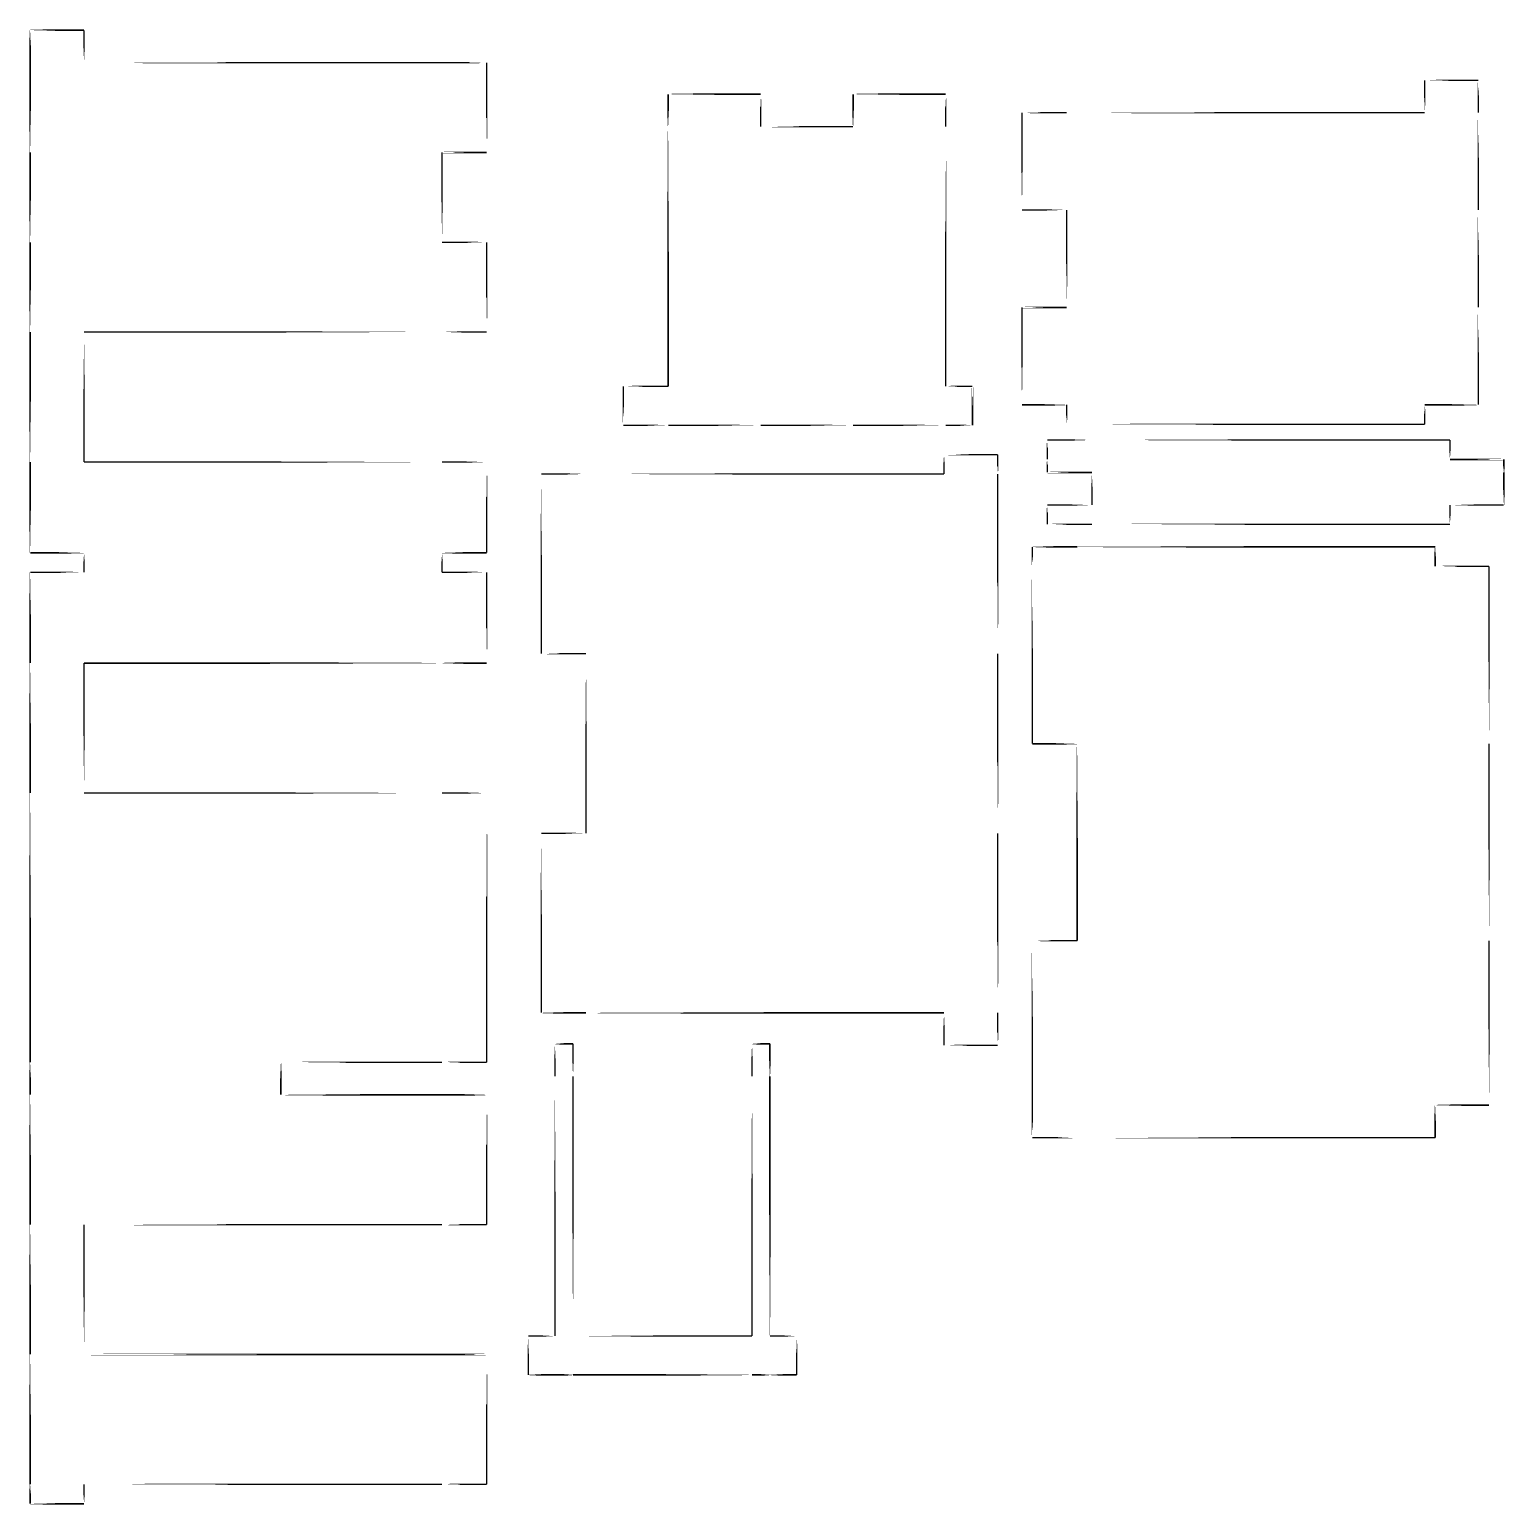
# Model space of a CAD drawing. Extents: x 0 to 10.7, y 0 to 10.7.
import ezdxf

# ---------------------------------------------------------------- set-up
doc = ezdxf.new("R2010")
doc.units = 0
doc.layers.get('0').update_dxf_attribs({"linetype": 'CONTINUOUS'})

msp = doc.modelspace()

# ---------------------------------------------------------------- linework, layer by layer
at = {"color": 0, "const_width": 0.010417}
for points in [[(0, 10.6667), (0.388726, 10.6667), (0, 10.6667)], [(0, 10.6667), (0, 10.4317), (0, 10.6667)], [(0.388726, 10.4317), (0.388726, 10.6667), (0.388726, 10.4317)], [(0, 9.78168), (0, 10.4317), (0, 9.78168)], [(0.388726, 10.4317), (2.98014, 10.4317), (0.388726, 10.4317)], [(3.3041, 10.4317), (2.98014, 10.4317), (3.3041, 10.4317)], [(3.3041, 9.78168), (3.3041, 10.4317), (3.3041, 9.78168)], [(10.0947, 10.3045), (10.4833, 10.3045), (10.0947, 10.3045)], [(10.0947, 10.0696), (10.0947, 10.3045), (10.0947, 10.0696)], [(10.4833, 10.3045), (10.4833, 10.0696), (10.4833, 10.3045)], [(4.61811, 10.2038), (5.28754, 10.2038), (4.61811, 10.2038)], [(4.61811, 9.96886), (4.61811, 10.2038), (4.61811, 9.96886)], [(5.28754, 10.2038), (5.28754, 9.96886), (5.28754, 10.2038)], [(5.95697, 10.2038), (6.62646, 10.2038), (5.95697, 10.2038)], [(5.95697, 9.96886), (5.95697, 10.2038), (5.95697, 9.96886)], [(6.62646, 10.2038), (6.62646, 9.96886), (6.62646, 10.2038)], [(7.17925, 9.36475), (7.17925, 10.0696), (7.17925, 9.36475)], [(7.17925, 10.0696), (7.50319, 10.0696), (7.17925, 10.0696)], [(7.50319, 10.0696), (10.0947, 10.0696), (7.50319, 10.0696)], [(10.4833, 10.0696), (10.4833, 9.36475), (10.4833, 10.0696)], [(4.61811, 9.96886), (4.61811, 8.08931), (4.61811, 9.96886)], [(5.28754, 9.96886), (5.95697, 9.96886), (5.28754, 9.96886)], [(6.62646, 9.96886), (6.62646, 8.08931), (6.62646, 9.96886)], [(0, 9.13167), (0, 9.78168), (0, 9.13167)], [(2.98014, 9.13167), (2.98014, 9.78168), (2.98014, 9.13167)], [(2.98014, 9.78168), (3.3041, 9.78168), (2.98014, 9.78168)], [(7.50319, 9.36475), (7.17925, 9.36475), (7.50319, 9.36475)], [(7.50319, 8.65989), (7.50319, 9.36475), (7.50319, 8.65989)], [(10.4833, 9.36475), (10.4833, 8.65989), (10.4833, 9.36475)], [(0, 8.48167), (0, 9.13167), (0, 8.48167)], [(3.3041, 9.13167), (2.98014, 9.13167), (3.3041, 9.13167)], [(3.3041, 8.48167), (3.3041, 9.13167), (3.3041, 8.48167)], [(7.17925, 7.95503), (7.17925, 8.65989), (7.17925, 7.95503)], [(7.17925, 8.65989), (7.50319, 8.65989), (7.17925, 8.65989)], [(10.4833, 8.65989), (10.4833, 7.95503), (10.4833, 8.65989)], [(0, 7.54183), (0, 8.48167), (0, 7.54183)], [(0.388726, 8.48167), (0.388726, 7.54183), (0.388726, 8.48167)], [(2.98014, 8.48167), (0.388726, 8.48167), (2.98014, 8.48167)], [(2.98014, 8.48167), (3.3041, 8.48167), (2.98014, 8.48167)], [(4.29417, 7.80735), (4.29417, 8.08931), (4.29417, 7.80735)], [(4.29417, 8.08931), (4.61811, 8.08931), (4.29417, 8.08931)], [(6.62646, 8.08931), (6.82081, 8.08931), (6.62646, 8.08931)], [(6.82081, 8.08931), (6.82081, 7.80735), (6.82081, 8.08931)], [(7.50319, 7.95503), (7.17925, 7.95503), (7.50319, 7.95503)], [(7.50319, 7.81407), (7.50319, 7.95503), (7.50319, 7.81407)], [(10.4833, 7.95503), (10.0947, 7.95503), (10.4833, 7.95503)], [(10.0947, 7.95503), (10.0947, 7.81407), (10.0947, 7.95503)], [(4.61811, 7.80735), (4.29417, 7.80735), (4.61811, 7.80735)], [(5.28754, 7.80735), (4.61811, 7.80735), (5.28754, 7.80735)], [(5.95697, 7.80735), (5.28754, 7.80735), (5.95697, 7.80735)], [(6.62646, 7.80735), (5.95697, 7.80735), (6.62646, 7.80735)], [(6.82081, 7.80735), (6.62646, 7.80735), (6.82081, 7.80735)], [(7.50319, 7.81407), (10.0947, 7.81407), (7.50319, 7.81407)], [(7.36257, 7.70036), (7.36257, 7.5594), (7.36257, 7.70036)], [(7.68653, 7.70036), (7.36257, 7.70036), (7.68653, 7.70036)], [(7.68653, 7.70036), (10.2779, 7.70036), (7.68653, 7.70036)], [(10.2779, 7.5594), (10.2779, 7.70036), (10.2779, 7.5594)], [(6.61447, 7.595), (7.00319, 7.595), (6.61447, 7.595)], [(6.61447, 7.595), (6.61447, 7.45404), (6.61447, 7.595)], [(7.00319, 7.45404), (7.00319, 7.595), (7.00319, 7.45404)], [(0, 6.884), (0, 7.54183), (0, 6.884)], [(2.98014, 7.54183), (0.388726, 7.54183), (2.98014, 7.54183)], [(3.3041, 7.54183), (2.98014, 7.54183), (3.3041, 7.54183)], [(3.3041, 7.54183), (3.3041, 6.884), (3.3041, 7.54183)], [(7.36257, 7.5594), (7.36257, 7.46544), (7.36257, 7.5594)], [(10.6667, 7.5594), (10.2779, 7.5594), (10.6667, 7.5594)], [(10.6667, 7.46544), (10.6667, 7.5594), (10.6667, 7.46544)], [(3.69911, 7.45404), (3.69911, 6.15397), (3.69911, 7.45404)], [(4.02306, 7.45404), (3.69911, 7.45404), (4.02306, 7.45404)], [(4.02306, 7.45404), (6.61447, 7.45404), (4.02306, 7.45404)], [(7.00319, 6.15397), (7.00319, 7.45404), (7.00319, 6.15397)], [(7.36257, 7.46544), (7.68653, 7.46544), (7.36257, 7.46544)], [(7.68653, 7.46544), (7.68653, 7.23047), (7.68653, 7.46544)], [(10.6667, 7.23047), (10.6667, 7.46544), (10.6667, 7.23047)], [(7.36257, 7.23047), (7.36257, 7.08951), (7.36257, 7.23047)], [(7.68653, 7.23047), (7.36257, 7.23047), (7.68653, 7.23047)], [(10.2779, 7.23047), (10.6667, 7.23047), (10.2779, 7.23047)], [(10.2779, 7.08951), (10.2779, 7.23047), (10.2779, 7.08951)], [(7.36257, 7.08951), (7.68653, 7.08951), (7.36257, 7.08951)], [(7.68653, 7.08951), (10.2779, 7.08951), (7.68653, 7.08951)], [(0.388726, 6.884), (0, 6.884), (0.388726, 6.884)], [(0.388726, 6.884), (0.388726, 6.743), (0.388726, 6.884)], [(2.98014, 6.884), (2.98014, 6.743), (2.98014, 6.884)], [(2.98014, 6.884), (3.3041, 6.884), (2.98014, 6.884)], [(7.25483, 6.92671), (7.57878, 6.92671), (7.25483, 6.92671)], [(7.25483, 6.78575), (7.25483, 6.92671), (7.25483, 6.78575)], [(7.57878, 6.92671), (10.1702, 6.92671), (7.57878, 6.92671)], [(10.1702, 6.92671), (10.1702, 6.78575), (10.1702, 6.92671)], [(0.388726, 6.743), (0, 6.743), (0.388726, 6.743)], [(0, 6.743), (0, 6.08518), (0, 6.743)], [(3.3041, 6.743), (2.98014, 6.743), (3.3041, 6.743)], [(3.3041, 6.08518), (3.3041, 6.743), (3.3041, 6.08518)], [(7.25483, 6.78575), (7.25483, 5.50136), (7.25483, 6.78575)], [(10.1702, 6.78575), (10.5589, 6.78575), (10.1702, 6.78575)], [(10.5589, 5.50136), (10.5589, 6.78575), (10.5589, 5.50136)], [(0, 6.08518), (0, 5.1454), (0, 6.08518)], [(2.98014, 6.08518), (0.388726, 6.08518), (2.98014, 6.08518)], [(0.388726, 5.1454), (0.388726, 6.08518), (0.388726, 5.1454)], [(2.98014, 6.08518), (3.3041, 6.08518), (2.98014, 6.08518)], [(3.69911, 6.15397), (4.02306, 6.15397), (3.69911, 6.15397)], [(4.02306, 6.15397), (4.02306, 4.85394), (4.02306, 6.15397)], [(7.00319, 4.85394), (7.00319, 6.15397), (7.00319, 4.85394)], [(7.57878, 5.50136), (7.25483, 5.50136), (7.57878, 5.50136)], [(7.57878, 5.50136), (7.57878, 4.07601), (7.57878, 5.50136)], [(10.5589, 4.07601), (10.5589, 5.50136), (10.5589, 4.07601)], [(0, 5.1454), (0, 3.19532), (0, 5.1454)], [(2.98014, 5.1454), (0.388726, 5.1454), (2.98014, 5.1454)], [(3.3041, 5.1454), (2.98014, 5.1454), (3.3041, 5.1454)], [(3.3041, 5.1454), (3.3041, 3.19532), (3.3041, 5.1454)], [(3.69911, 4.85394), (3.69911, 3.55387), (3.69911, 4.85394)], [(4.02306, 4.85394), (3.69911, 4.85394), (4.02306, 4.85394)], [(7.00319, 3.55387), (7.00319, 4.85394), (7.00319, 3.55387)], [(7.25483, 4.07601), (7.25483, 2.88558), (7.25483, 4.07601)], [(7.25483, 4.07601), (7.57878, 4.07601), (7.25483, 4.07601)], [(10.5589, 2.88558), (10.5589, 4.07601), (10.5589, 2.88558)], [(3.69911, 3.55387), (4.02306, 3.55387), (3.69911, 3.55387)], [(4.02306, 3.55387), (6.61447, 3.55387), (4.02306, 3.55387)], [(6.61447, 3.55387), (6.61447, 3.31896), (6.61447, 3.55387)], [(7.00319, 3.31896), (7.00319, 3.55387), (7.00319, 3.31896)], [(3.79937, 3.32969), (3.92893, 3.32969), (3.79937, 3.32969)], [(3.79937, 3.32969), (3.79937, 3.09478), (3.79937, 3.32969)], [(3.92893, 3.09478), (3.92893, 3.32969), (3.92893, 3.09478)], [(5.22467, 3.32969), (5.35422, 3.32969), (5.22467, 3.32969)], [(5.22467, 3.32969), (5.22467, 3.09478), (5.22467, 3.32969)], [(5.35422, 3.09478), (5.35422, 3.32969), (5.35422, 3.09478)], [(6.61447, 3.31896), (7.00319, 3.31896), (6.61447, 3.31896)], [(0, 3.19532), (0, 2.96035), (0, 3.19532)], [(1.81401, 3.19532), (2.98014, 3.19532), (1.81401, 3.19532)], [(1.81401, 3.19532), (1.81401, 2.96035), (1.81401, 3.19532)], [(2.98014, 3.19532), (3.3041, 3.19532), (2.98014, 3.19532)], [(3.79937, 3.09478), (3.79937, 1.21517), (3.79937, 3.09478)], [(3.92893, 1.21517), (3.92893, 3.09478), (3.92893, 1.21517)], [(5.22467, 3.09478), (5.22467, 1.21517), (5.22467, 3.09478)], [(5.35422, 1.21517), (5.35422, 3.09478), (5.35422, 1.21517)], [(0, 2.96035), (0, 2.02056), (0, 2.96035)], [(1.81401, 2.96035), (2.98014, 2.96035), (1.81401, 2.96035)], [(3.3041, 2.96035), (2.98014, 2.96035), (3.3041, 2.96035)], [(3.3041, 2.96035), (3.3041, 2.02056), (3.3041, 2.96035)], [(7.25483, 2.65067), (7.25483, 2.88558), (7.25483, 2.65067)], [(10.1702, 2.88558), (10.5589, 2.88558), (10.1702, 2.88558)], [(10.1702, 2.88558), (10.1702, 2.65067), (10.1702, 2.88558)], [(7.57878, 2.65067), (7.25483, 2.65067), (7.57878, 2.65067)], [(7.57878, 2.65067), (10.1702, 2.65067), (7.57878, 2.65067)], [(0, 2.02056), (0, 1.08078), (0, 2.02056)], [(0.388726, 1.08078), (0.388726, 2.02056), (0.388726, 1.08078)], [(0.388726, 2.02056), (2.98014, 2.02056), (0.388726, 2.02056)], [(2.98014, 2.02056), (3.3041, 2.02056), (2.98014, 2.02056)], [(3.60499, 1.21517), (3.60499, 0.933214), (3.60499, 1.21517)], [(3.79937, 1.21517), (3.60499, 1.21517), (3.79937, 1.21517)], [(3.92893, 1.21517), (5.22467, 1.21517), (3.92893, 1.21517)], [(5.54856, 1.21517), (5.35422, 1.21517), (5.54856, 1.21517)], [(5.54856, 1.21517), (5.54856, 0.933214), (5.54856, 1.21517)], [(0, 1.08078), (0, 0.14095), (0, 1.08078)], [(0.388726, 1.08078), (2.98014, 1.08078), (0.388726, 1.08078)], [(3.3041, 1.08078), (2.98014, 1.08078), (3.3041, 1.08078)], [(3.3041, 1.08078), (3.3041, 0.14095), (3.3041, 1.08078)], [(3.60499, 0.933214), (3.79937, 0.933214), (3.60499, 0.933214)], [(3.92893, 0.933214), (3.79937, 0.933214), (3.92893, 0.933214)], [(5.22467, 0.933214), (3.92893, 0.933214), (5.22467, 0.933214)], [(5.35422, 0.933214), (5.22467, 0.933214), (5.35422, 0.933214)], [(5.35422, 0.933214), (5.54856, 0.933214), (5.35422, 0.933214)], [(0, 0.14095), (0, 0), (0, 0.14095)], [(0.388726, 0), (0.388726, 0.14095), (0.388726, 0)], [(0.388726, 0.14095), (2.98014, 0.14095), (0.388726, 0.14095)], [(2.98014, 0.14095), (3.3041, 0.14095), (2.98014, 0.14095)], [(0, 0), (0.388726, 0), (0, 0)]]:
    msp.add_lwpolyline(points, close=True, dxfattribs=at)

doc.saveas('drawing.dxf')
